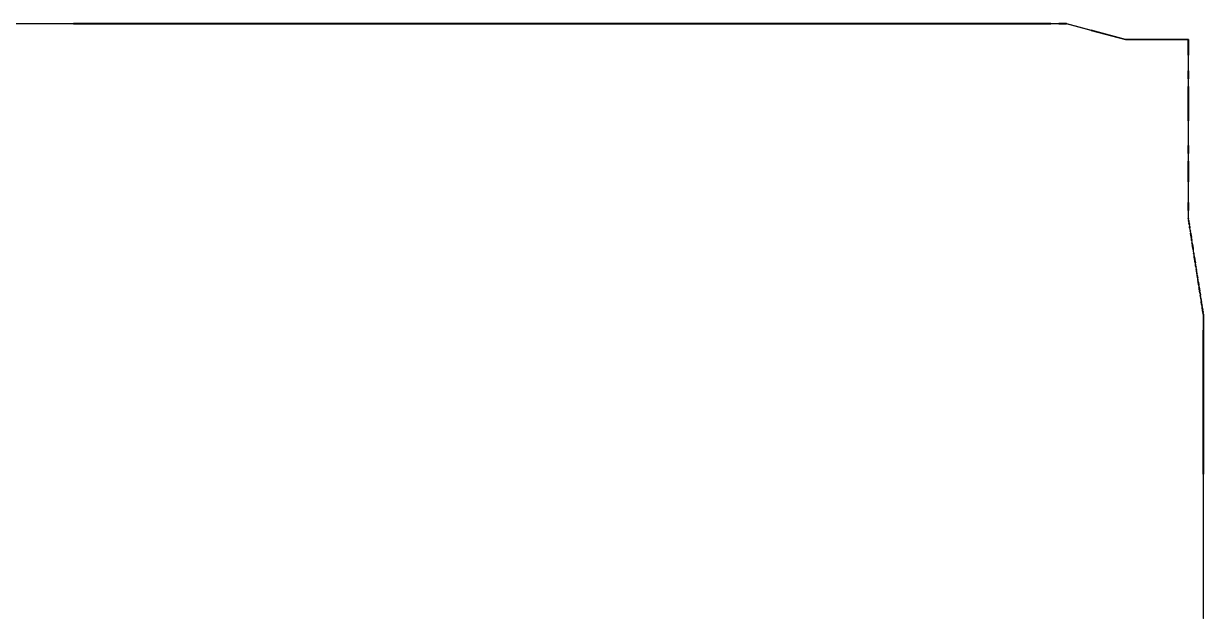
# Model space of a CAD drawing. Header units: metres. Extents: x 2 to 41.4, y 0.9 to 39.
# Drawn here: x 5.744 to 9.488, y 20.142 to 22.029 of the extents above; entities that cross this region are included whole.
import ezdxf

# ---------------------------------------------------------------- set-up
doc = ezdxf.new("R2010")
doc.units = ezdxf.units.M
doc.layers.add('BSA_MATERIAL_SECTION', color=7, linetype='Continuous')

msp = doc.modelspace()

# ---------------------------------------------------------------- linework, layer by layer
at = {"layer": 'BSA_MATERIAL_SECTION'}
for p, q in [((2.8008, 22.0289), (5.9025, 22.0289)), ((5.9025, 22.0281), (2.8008, 22.0281)), ((9.0042, 22.0289), (5.9025, 22.0289)), ((5.9025, 22.0281), (9.0042, 22.0281)), ((9.0042, 22.0289), (9.0292, 22.0289)), ((9.0042, 22.0285), (9.0042, 22.0289)), ((9.0042, 22.0289), (9.0042, 22.0285)), ((9.0042, 22.0285), (9.0042, 22.0281)), ((9.0042, 22.0281), (9.0042, 22.0285)), ((9.0292, 22.0281), (9.0042, 22.0281)), ((9.0542, 22.0289), (9.0292, 22.0289)), ((9.0292, 22.0281), (9.0542, 22.0281)), ((9.0542, 22.0289), (9.1319, 22.0081)), ((9.132, 22.0073), (9.0542, 22.0281)), ((9.2408, 21.9789), (9.1319, 22.0081)), ((9.132, 22.0073), (9.2408, 21.9781)), ((9.2408, 21.9789), (9.2658, 21.9789)), ((9.2908, 21.9789), (9.2658, 21.9789)), ((9.2908, 21.9785), (9.2908, 21.9789)), ((9.2908, 21.9789), (9.3658, 21.9789)), ((9.2908, 21.9785), (9.2908, 21.9789)), ((9.2908, 21.9785), (9.2908, 21.9781)), ((9.2908, 21.9785), (9.2908, 21.9781)), ((9.4408, 21.9789), (9.3658, 21.9789)), ((9.4408, 21.9789), (9.4408, 21.9289)), ((9.2658, 21.9781), (9.2408, 21.9781)), ((9.2658, 21.9781), (9.2908, 21.9781)), ((9.3654, 21.9781), (9.2908, 21.9781)), ((9.3654, 21.9781), (9.44, 21.9781)), ((9.44, 21.9285), (9.44, 21.9781)), ((9.44, 21.9285), (9.44, 21.8789)), ((9.4408, 21.8789), (9.4408, 21.9289)), ((9.4404, 21.8789), (9.44, 21.8789)), ((9.4404, 21.8789), (9.44, 21.8789)), ((9.44, 21.8539), (9.44, 21.8789)), ((9.4404, 21.8789), (9.4408, 21.8789)), ((9.4404, 21.8789), (9.4408, 21.8789)), ((9.4408, 21.8789), (9.4408, 21.8539)), ((9.44, 21.8539), (9.44, 21.8289)), ((9.44, 21.7201), (9.44, 21.8289)), ((9.4408, 21.8289), (9.4408, 21.8539)), ((9.4408, 21.8289), (9.4408, 21.7201)), ((9.44, 21.7201), (9.44, 21.6423)), ((9.4408, 21.6423), (9.4408, 21.7201)), ((9.44, 21.6173), (9.44, 21.6423)), ((9.4408, 21.6423), (9.4408, 21.6173)), ((9.44, 21.6173), (9.44, 21.5923)), ((9.4408, 21.5923), (9.4408, 21.6173)), ((9.44, 21.5923), (9.4404, 21.5923)), ((9.44, 21.5269), (9.44, 21.5923)), ((9.44, 21.5923), (9.4404, 21.5923)), ((9.4408, 21.5923), (9.4404, 21.5923)), ((9.4408, 21.5923), (9.4404, 21.5923)), ((9.4408, 21.5923), (9.4408, 21.5269)), ((9.44, 21.5269), (9.44, 21.4616)), ((9.4408, 21.4616), (9.4408, 21.5269)), ((9.44, 21.4366), (9.44, 21.4616)), ((9.4404, 21.4616), (9.44, 21.4616)), ((9.4404, 21.4616), (9.44, 21.4616)), ((9.4404, 21.4616), (9.4408, 21.4616)), ((9.4404, 21.4616), (9.4408, 21.4616)), ((9.4408, 21.4616), (9.4408, 21.4366)), ((9.44, 21.4366), (9.44, 21.4116)), ((9.4408, 21.4116), (9.4408, 21.4366)), ((9.44, 21.4115), (9.44, 21.4116)), ((9.4402, 21.4104), (9.44, 21.4115)), ((9.44, 21.4115), (9.44, 21.4115)), ((9.44, 21.4115), (9.44, 21.4115)), ((9.4402, 21.4104), (9.4403, 21.4095)), ((9.4403, 21.4095), (9.441, 21.4049)), ((9.4408, 21.4116), (9.4408, 21.4115)), ((9.4408, 21.4115), (9.441, 21.4104)), ((9.4408, 21.4115), (9.4408, 21.4115)), ((9.4408, 21.4115), (9.4408, 21.4115)), ((9.4411, 21.4095), (9.441, 21.4104)), ((9.4413, 21.4034), (9.441, 21.4049)), ((9.4418, 21.4049), (9.4411, 21.4095)), ((9.4418, 21.3998), (9.4413, 21.4034)), ((9.4418, 21.4049), (9.4421, 21.4034)), ((9.4418, 21.3998), (9.442, 21.3986)), ((9.442, 21.3986), (9.4423, 21.397)), ((9.4421, 21.4034), (9.4426, 21.3998)), ((9.4432, 21.3912), (9.4423, 21.397)), ((9.4428, 21.3986), (9.4426, 21.3998)), ((9.4431, 21.397), (9.4428, 21.3986)), ((9.4431, 21.397), (9.444, 21.3912)), ((9.4432, 21.3912), (9.4441, 21.3851)), ((9.4449, 21.3851), (9.444, 21.3912)), ((9.4448, 21.3811), (9.4441, 21.3851)), ((9.4448, 21.3811), (9.4462, 21.3718)), ((9.4449, 21.3851), (9.4456, 21.3811)), ((9.447, 21.3718), (9.4456, 21.3811)), ((9.4464, 21.3704), (9.4462, 21.3718)), ((9.4464, 21.3704), (9.4474, 21.3641)), ((9.447, 21.3718), (9.4472, 21.3708)), ((9.4483, 21.3637), (9.4472, 21.3708)), ((9.4479, 21.3608), (9.4474, 21.3641)), ((9.4479, 21.3608), (9.4483, 21.3586)), ((9.4483, 21.3637), (9.4487, 21.3608)), ((9.4495, 21.3506), (9.4483, 21.3586)), ((9.4491, 21.3586), (9.4487, 21.3608)), ((9.4491, 21.3586), (9.4503, 21.3506)), ((9.4495, 21.3506), (9.4503, 21.3458)), ((9.4511, 21.3458), (9.4503, 21.3506)), ((9.4506, 21.3438), (9.4503, 21.3458)), ((9.451, 21.3411), (9.4506, 21.3438)), ((9.4511, 21.3458), (9.4514, 21.3438)), ((9.4514, 21.3438), (9.4518, 21.3411)), ((9.451, 21.3411), (9.4517, 21.337)), ((9.4517, 21.337), (9.4521, 21.3339)), ((9.4525, 21.337), (9.4518, 21.3411)), ((9.4527, 21.3302), (9.4521, 21.3339)), ((9.4527, 21.3354), (9.4525, 21.337)), ((9.4532, 21.332), (9.4527, 21.3354)), ((9.4527, 21.3302), (9.4532, 21.3272)), ((9.4532, 21.332), (9.4538, 21.3285)), ((9.4537, 21.3239), (9.4532, 21.3272)), ((9.4541, 21.3215), (9.4537, 21.3239)), ((9.454, 21.3272), (9.4538, 21.3285)), ((9.454, 21.3272), (9.4545, 21.3239)), ((9.4541, 21.3215), (9.4542, 21.3206)), ((9.4546, 21.3178), (9.4542, 21.3206)), ((9.4545, 21.3239), (9.4549, 21.3215)), ((9.4546, 21.3178), (9.4547, 21.3177)), ((9.4547, 21.3177), (9.4548, 21.3168)), ((9.4555, 21.3121), (9.4548, 21.3168)), ((9.455, 21.3206), (9.4549, 21.3215)), ((9.455, 21.3206), (9.4554, 21.3178)), ((9.4555, 21.3177), (9.4554, 21.3178)), ((9.4556, 21.3168), (9.4555, 21.3177)), ((9.4556, 21.3119), (9.4555, 21.3121)), ((9.4556, 21.3168), (9.4563, 21.3121)), ((9.4557, 21.3112), (9.4556, 21.3119)), ((9.4557, 21.3112), (9.4561, 21.3084)), ((9.4561, 21.3084), (9.4573, 21.3007)), ((9.4563, 21.3121), (9.4564, 21.3119)), ((9.4564, 21.3119), (9.4565, 21.3112)), ((9.4569, 21.3084), (9.4565, 21.3112)), ((9.4581, 21.3007), (9.4569, 21.3084)), ((9.4575, 21.2996), (9.4573, 21.3007)), ((9.4576, 21.2987), (9.4575, 21.2996)), ((9.4579, 21.2971), (9.4576, 21.2987)), ((9.4579, 21.2971), (9.4583, 21.2942)), ((9.4581, 21.3007), (9.4583, 21.2996)), ((9.4583, 21.2996), (9.4584, 21.2987)), ((9.4583, 21.2942), (9.4586, 21.2928)), ((9.4584, 21.2987), (9.4587, 21.2971)), ((9.4586, 21.2928), (9.4588, 21.291)), ((9.4591, 21.2942), (9.4587, 21.2971)), ((9.4595, 21.2867), (9.4588, 21.291)), ((9.4594, 21.2928), (9.4591, 21.2942)), ((9.4596, 21.291), (9.4594, 21.2928)), ((9.4601, 21.2829), (9.4595, 21.2867)), ((9.4596, 21.291), (9.4603, 21.2867)), ((9.4601, 21.2829), (9.4603, 21.2816)), ((9.4603, 21.2867), (9.4609, 21.2829)), ((9.4608, 21.2782), (9.4603, 21.2816)), ((9.4611, 21.2765), (9.4608, 21.2782)), ((9.4611, 21.2816), (9.4609, 21.2829)), ((9.4611, 21.2816), (9.4616, 21.2782)), ((9.4611, 21.2765), (9.4613, 21.2751)), ((9.4621, 21.2704), (9.4613, 21.2751)), ((9.4616, 21.2782), (9.4619, 21.2765)), ((9.4621, 21.2751), (9.4619, 21.2765)), ((9.4621, 21.2751), (9.4629, 21.2704)), ((9.4621, 21.2704), (9.463, 21.2641)), ((9.4638, 21.2641), (9.4629, 21.2704)), ((9.4631, 21.2639), (9.463, 21.2641)), ((9.4631, 21.2639), (9.4631, 21.2639)), ((9.4638, 21.2592), (9.4631, 21.2639)), ((9.4638, 21.2641), (9.4639, 21.2639)), ((9.4638, 21.2592), (9.4643, 21.2562)), ((9.4639, 21.2639), (9.4639, 21.2639)), ((9.4646, 21.2592), (9.4639, 21.2639)), ((9.4643, 21.2559), (9.4643, 21.2562)), ((9.4643, 21.2559), (9.4654, 21.2489)), ((9.4646, 21.2592), (9.4651, 21.2562)), ((9.4651, 21.2562), (9.4651, 21.2559)), ((9.4662, 21.2489), (9.4651, 21.2559)), ((9.4655, 21.2482), (9.4654, 21.2489)), ((9.4655, 21.2482), (9.466, 21.2454)), ((9.4662, 21.2437), (9.466, 21.2454)), ((9.4662, 21.2489), (9.4663, 21.2482)), ((9.4662, 21.2437), (9.467, 21.2384)), ((9.4668, 21.2454), (9.4663, 21.2482)), ((9.4668, 21.2454), (9.467, 21.2437)), ((9.4678, 21.2384), (9.467, 21.2437)), ((9.4672, 21.2373), (9.467, 21.2384)), ((9.4675, 21.2357), (9.4672, 21.2373)), ((9.4675, 21.2357), (9.4677, 21.234)), ((9.4677, 21.234), (9.4679, 21.2327)), ((9.4678, 21.2384), (9.468, 21.2373)), ((9.4679, 21.2327), (9.4683, 21.2301)), ((9.468, 21.2373), (9.4683, 21.2357)), ((9.4685, 21.234), (9.4683, 21.2357)), ((9.4685, 21.2288), (9.4683, 21.2301)), ((9.4687, 21.2327), (9.4685, 21.234)), ((9.4691, 21.2301), (9.4687, 21.2327)), ((9.4691, 21.2301), (9.4693, 21.2288)), ((9.4687, 21.2281), (9.4685, 21.2288)), ((9.4688, 21.2275), (9.4687, 21.2281)), ((9.4688, 21.2275), (9.4692, 21.2249)), ((9.4692, 21.2246), (9.4692, 21.2249)), ((9.4692, 21.2246), (9.4694, 21.2233)), ((9.4693, 21.2288), (9.4695, 21.2281)), ((9.4695, 21.2228), (9.4694, 21.2233)), ((9.4695, 21.2281), (9.4696, 21.2275)), ((9.4695, 21.2228), (9.4701, 21.2186)), ((9.47, 21.2249), (9.4696, 21.2275)), ((9.47, 21.2249), (9.47, 21.2246)), ((9.4702, 21.2233), (9.47, 21.2246)), ((9.4702, 21.218), (9.4701, 21.2186)), ((9.4702, 21.2233), (9.4703, 21.2228)), ((9.4704, 21.2167), (9.4702, 21.218)), ((9.4709, 21.2186), (9.4703, 21.2228)), ((9.4704, 21.2167), (9.4707, 21.2151)), ((9.4707, 21.2151), (9.4708, 21.2142)), ((9.4717, 21.2084), (9.4708, 21.2142)), ((9.4709, 21.2186), (9.471, 21.218)), ((9.471, 21.218), (9.4712, 21.2167)), ((9.4715, 21.2151), (9.4712, 21.2167)), ((9.4716, 21.2142), (9.4715, 21.2151)), ((9.4725, 21.2084), (9.4716, 21.2142)), ((9.4729, 21.2008), (9.4717, 21.2084)), ((9.4725, 21.2084), (9.4737, 21.2008)), ((9.4729, 21.2008), (9.4735, 21.1971)), ((9.4735, 21.1971), (9.4744, 21.1914)), ((9.4743, 21.1971), (9.4737, 21.2008)), ((9.4743, 21.1971), (9.4752, 21.1914)), ((9.4747, 21.1895), (9.4744, 21.1914)), ((9.4751, 21.187), (9.4747, 21.1895)), ((9.4753, 21.1858), (9.4751, 21.187)), ((9.4755, 21.1895), (9.4752, 21.1914)), ((9.4758, 21.182), (9.4753, 21.1858)), ((9.4755, 21.1895), (9.4759, 21.187)), ((9.4758, 21.182), (9.4762, 21.1801)), ((9.4759, 21.187), (9.4761, 21.1858)), ((9.4761, 21.1858), (9.4766, 21.182)), ((9.477, 21.1745), (9.4762, 21.1801)), ((9.4766, 21.182), (9.477, 21.1801)), ((9.4778, 21.1745), (9.477, 21.1801)), ((9.477, 21.1745), (9.4781, 21.1679)), ((9.4778, 21.1745), (9.4789, 21.1679)), ((9.4788, 21.1632), (9.4781, 21.1679)), ((9.4788, 21.1632), (9.4797, 21.1576)), ((9.4796, 21.1632), (9.4789, 21.1679)), ((9.4805, 21.1576), (9.4796, 21.1632)), ((9.4797, 21.1576), (9.4806, 21.1513)), ((9.4805, 21.1576), (9.4814, 21.1513)), ((9.4808, 21.1502), (9.4806, 21.1513)), ((9.4808, 21.1502), (9.4811, 21.1483)), ((9.4813, 21.1472), (9.4811, 21.1483)), ((9.4813, 21.1472), (9.4814, 21.1463)), ((9.4814, 21.1513), (9.4816, 21.1502)), ((9.4814, 21.1463), (9.4816, 21.1449)), ((9.4819, 21.1483), (9.4816, 21.1502)), ((9.4817, 21.1444), (9.4816, 21.1449)), ((9.4823, 21.1406), (9.4817, 21.1444)), ((9.4819, 21.1483), (9.4821, 21.1472)), ((9.4822, 21.1463), (9.4821, 21.1472)), ((9.4824, 21.1449), (9.4822, 21.1463)), ((9.4827, 21.1381), (9.4823, 21.1406)), ((9.4824, 21.1449), (9.4825, 21.1444)), ((9.4831, 21.1406), (9.4825, 21.1444)), ((9.4829, 21.1369), (9.4827, 21.1381)), ((9.4833, 21.1344), (9.4829, 21.1369)), ((9.4831, 21.1406), (9.4835, 21.1381)), ((9.4833, 21.1344), (9.4841, 21.1293)), ((9.4835, 21.1381), (9.4837, 21.1369)), ((9.4837, 21.1369), (9.4841, 21.1344)), ((9.4849, 21.1293), (9.4841, 21.1344)), ((9.4847, 21.1256), (9.4841, 21.1293)), ((9.485, 21.1237), (9.4847, 21.1256)), ((9.4849, 21.1293), (9.4855, 21.1256)), ((9.485, 21.1237), (9.4854, 21.1212)), ((9.4858, 21.1181), (9.4854, 21.1212)), ((9.4855, 21.1256), (9.4858, 21.1237)), ((9.4858, 21.1237), (9.4862, 21.1212)), ((9.4864, 21.1143), (9.4858, 21.1181)), ((9.4866, 21.1181), (9.4862, 21.1212)), ((9.4866, 21.1181), (9.4872, 21.1143)), ((9.4864, 21.1143), (9.4867, 21.1124)), ((9.4876, 21.1068), (9.4867, 21.1124)), ((9.4872, 21.1143), (9.4875, 21.1124)), ((9.4884, 21.1068), (9.4875, 21.1124)), ((9.4876, 21.1068), (9.4876, 21.0568)), ((9.4884, 21.1068), (9.4884, 21.0568)), ((9.4876, 21.0568), (9.488, 21.0568)), ((9.4876, 20.5996), (9.4876, 21.0568)), ((9.488, 21.0568), (9.4876, 21.0568)), ((9.4884, 21.0568), (9.488, 21.0568)), ((9.488, 21.0568), (9.4884, 21.0568)), ((9.4884, 21.0568), (9.4884, 20.5996)), ((9.4876, 20.5996), (9.4876, 20.1424)), ((9.4884, 20.1424), (9.4884, 20.5996)), ((9.4876, 20.1424), (9.488, 20.1424)), ((9.4884, 20.1424), (9.488, 20.1424))]:
    msp.add_line(p, q, dxfattribs=at)

doc.saveas('drawing.dxf')
